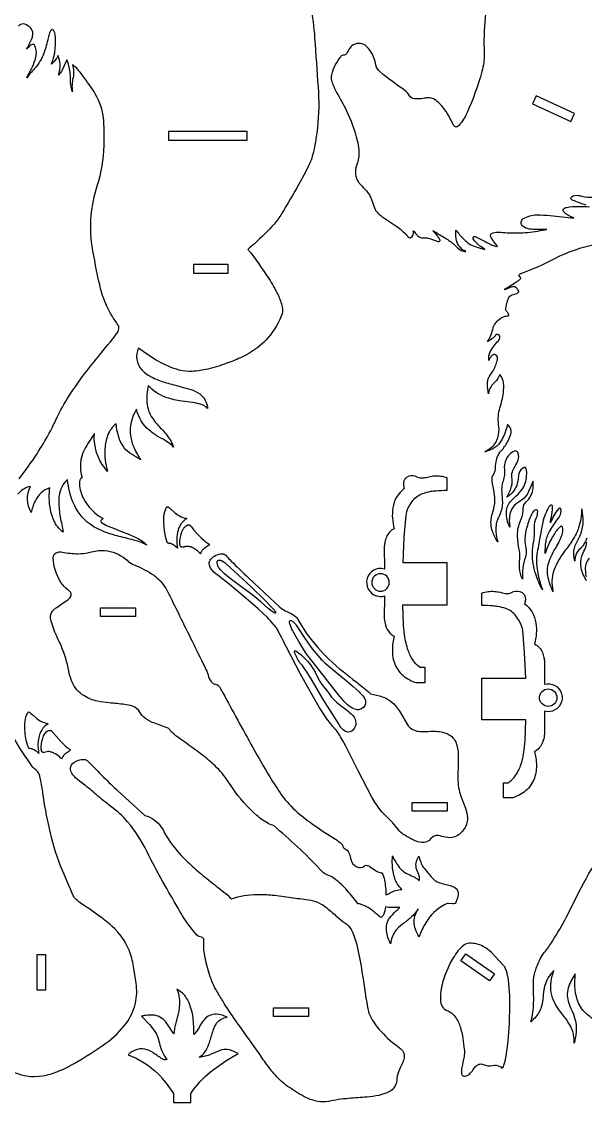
# Model space of a CAD drawing. Extents: x 16.5 to 71.3, y 5.9 to 53.4.
# Drawn here: x 39.61 to 55.76, y 6.02 to 36.95 of the extents above; entities that cross this region are included whole.
import ezdxf

# ---------------------------------------------------------------- set-up
doc = ezdxf.new("R2010")
doc.units = 0
doc.header["$MEASUREMENT"] = 0
doc.layers.get('0').update_dxf_attribs({"linetype": 'CONTINUOUS'})

msp = doc.modelspace()

# ---------------------------------------------------------------- linework, layer by layer
for points in [[(47.621, 38.305, -0.070329), (48.003, 36.485, 0.000867), (48.101, 35.075, -0.045678), (48.083, 33.918, -0.017739), (47.979, 33.27, -0.063722), (47.83, 32.828, -0.013917), (47.552, 32.3, -0.005028), (47.056, 31.45, -0.037354), (46.845, 31.161, -0.02405), (46.282, 30.598, -0.011954), (46.093, 30.436, -0.020298), (46.69, 29.6, -0.030212), (46.954, 29.131, -0.052109), (47.072, 28.793, -0.150271), (47.047, 28.521, -0.187965), (45.935, 27.357, -0.028023), (45.49, 27.175, -0.02766), (44.945, 27.008, -0.043257), (44.494, 26.942, -0.067309), (44.127, 26.978, -0.060689), (43.521, 27.235, -0.039676), (42.959, 27.611, 0.299532), (43.051, 26.989, 0.087), (43.368, 26.766, 0.045821), (43.754, 26.617, 0.011316), (44.178, 26.504, -0.010703), (44.457, 26.426, -0.074593), (44.713, 26.297, -0.174765), (44.922, 25.977, -0.037408), (44.939, 25.876, 0.113296), (44.812, 25.971, 0.068641), (44.582, 26.038), (44.137, 26.101, -0.047579), (43.721, 26.208, -0.109363), (43.236, 26.53, 0.076069), (43.199, 26.049, 0.12384), (43.355, 25.603, 0.039931), (43.619, 25.294, -0.044461), (43.861, 24.981, -0.048674), (43.96, 24.776, 0.073284), (43.788, 24.921, 0.011531), (43.533, 25.072, -0.042965), (43.267, 25.256, -0.149929), (42.898, 25.857, 0.167713), (42.731, 25.1, 0.073265), (42.831, 24.756, 0.03001), (42.93, 24.562, 0.012807), (43.024, 24.407, 0.010715), (42.775, 24.562, -0.178967), (42.409, 25.017, -0.039776), (42.352, 25.23, -0.013692), (42.318, 25.442, 0.14529), (42.074, 25.108, 0.073676), (41.998, 24.73, 0.090771), (42.073, 24.081, -0.17418), (41.692, 24.993, -0.04076), (41.701, 25.16, 0.046058), (41.41, 24.707, 0.203272), (41.346, 23.905, 0.19202), (41.3, 23.866, 0.154062), (41.267, 23.711, 0.103542), (41.383, 23.309, 0.154317), (41.95, 22.729, 0.083761), (41.889, 22.688, 0.389363), (41.902, 22.615, 0.067936), (42.088, 22.511, -0.001676), (42.697, 22.274, -0.040309), (43.026, 22.111, -0.06865), (43.197, 21.971, 0.061537), (42.889, 22.096, 0.006694), (42.402, 22.22, -0.026967), (41.978, 22.352, -0.041157), (41.654, 22.511, -0.144989), (41.131, 23.098, -0.089004), (40.923, 23.845, 0.178602), (40.684, 23.379, 0.039721), (40.674, 23.215, 0.038641), (40.719, 22.774, 0.00965), (40.806, 22.339, -0.13299), (40.535, 22.675, -0.064005), (40.436, 23, -0.05419), (40.405, 23.416, -0.018679), (40.416, 23.609, 0.198126), (40.005, 23.245, 0.041469), (39.929, 23.052, 0.016575), (39.888, 22.902, -0.261117), (39.867, 23.651, 0.11613), (39.649, 23.562, 0.032512), (39.505, 23.427, -0.008994)], [(52.95, 37.674, 0.020828), (52.858, 36.687, 0.022262), (52.859, 36.029, -0.070317), (52.793, 35.529, -0.036845), (52.368, 34.349, -0.068792), (52.136, 33.982, -0.091833), (52.084, 33.944, -0.327512), (51.997, 33.969, -0.072774), (51.974, 34.001, 0.053577), (51.683, 34.495, 0.079339), (51.45, 34.716, 0.152945), (51.241, 34.771, 0.027119), (51.113, 34.754, -0.042613), (50.859, 34.744, -0.250257), (50.715, 34.832, 0.130871), (50.587, 34.982, -0.021834), (49.882, 35.512, -0.141466), (49.754, 35.707, 0.136385), (49.547, 36.187, 0.168818), (49.319, 36.325, 0.167635), (49.109, 36.292, 0.129787), (48.983, 36.158, 0.018982), (48.937, 36.069, -0.151925), (48.875, 36.004, -0.072325), (48.816, 35.992, 0.165154), (48.741, 35.946, 0.109853), (48.482, 35.422, 0.077887), (48.478, 35.308, 0.043691), (48.525, 35.158, 0.031225), (48.631, 34.927, -0.014432), (48.905, 34.423, -0.055078), (49.222, 33.547, -0.025038), (49.268, 33.284, -0.062536), (49.262, 33.042, -0.050482), (49.21, 32.869, 0.100672), (49.172, 32.588, 0.130159), (49.256, 32.363, 0.034671), (49.305, 32.3, 0.004668), (49.483, 32.115, -0.101238), (49.634, 31.862), (49.715, 31.622, 0.118116), (49.812, 31.472, 0.04113), (49.924, 31.38, -0.002898), (50.383, 31.071, -0.073029), (50.677, 30.79, 0.249937), (50.746, 30.77, 0.394335), (50.828, 30.964, -0.131701), (50.849, 30.947, 0.014317), (50.96, 30.818, 0.244911), (51.12, 30.765, -0.095856), (51.255, 30.754, -0.008794), (51.534, 30.662, 0.328193), (51.595, 30.685, 0.18721), (51.595, 30.7, 0.083905), (51.501, 30.844, -0.024261), (51.389, 30.976, 0.013108), (51.716, 30.775, -0.033522), (51.968, 30.599, -0.008892), (52.094, 30.482, 0.060371), (52.202, 30.404, 0.112928), (52.336, 30.371, -0.107204), (52.143, 30.52, -0.105157), (52.079, 30.654, -0.094506), (52.045, 30.985, 0.021477), (52.271, 30.728, 0.116316), (52.617, 30.505, 0.027086), (52.877, 30.433, 0.015978), (52.728, 30.538, -0.11479), (52.546, 30.741, -0.328521), (52.55, 30.79, -0.328521), (52.598, 30.801, -0.024781), (53.047, 30.574, 0.074741), (53.185, 30.526, 0.046363), (53.238, 30.522, 0.076723), (53.164, 30.619, -0.041519), (53.098, 30.718, 0.028656), (53.058, 30.776, -0.222996), (53.048, 30.867, -0.185093), (53.072, 30.891, -0.107614), (53.244, 30.926, -0.024605), (53.333, 30.923, 0.017104), (53.815, 30.905, 0.035818), (54.391, 30.96, 0.01125), (54.655, 31.008, -0.042452), (54.146, 31.017, -0.132414), (53.963, 31.099, -0.488687), (53.978, 31.316, -0.131071), (54.358, 31.422, -0.026969), (54.751, 31.404, -0.001658), (55.429, 31.331, 0.073029), (55.372, 31.356, -0.063077), (55.145, 31.496, -0.401455), (55.132, 31.599, -0.144956), (55.177, 31.625, -0.045014), (55.223, 31.636, -0.055704), (55.546, 31.664, -0.007778), (55.873, 31.655, 0.025224)], [(39.539, 23.869), (39.761, 24.163, 0.039199), (40.484, 25.329, 0.003776), (40.66, 25.693, -0.030703), (41.002, 26.286, -0.02348), (41.678, 27.206, -0.002814), (42.222, 27.87, 0.043735), (42.373, 28.088, 0.187406), (42.394, 28.231, 0.069781), (42.376, 28.27, -0.013916), (42.193, 28.546, -0.012968), (42.137, 28.642, -0.072368), (41.848, 29.418, -0.013019), (41.631, 30.531, -0.116204), (41.779, 32.255, 0.073879), (41.976, 33.41, 0.02178), (41.965, 34.105, 0.113228), (41.719, 34.89, 0.019313), (41.634, 35.027, 0.010285), (41.276, 35.521, 0.049822), (41.179, 35.627, 0.02213), (41.068, 35.717, -0.137475), (41.084, 35.35, 0.09706), (41.065, 34.943, -0.080757), (41.01, 35.364, 0.080103), (40.951, 35.737, 0.016507), (40.91, 35.856, 0.058574), (40.881, 35.806, -0.04715), (40.753, 35.54, -0.039815), (40.668, 35.426, 0.081273), (40.716, 35.736, 0.107299), (40.653, 35.98, -0.101159), (40.47, 35.736, 0.133809), (40.563, 36.631, 0.104396), (40.526, 36.708, 0.4885), (40.453, 36.704, 0.073098), (40.412, 36.63, 0.034147), (40.374, 36.488, -0.030418), (40.25, 36.052, -0.093737), (39.984, 35.609, -0.010797), (39.87, 35.479, 0.011618), (39.758, 35.348, 0.04554), (40, 35.862, 0.110313), (40.031, 36.134, 0.102475), (39.978, 36.279, 0.330465), (39.911, 36.298, 0.128215), (39.833, 36.244), (39.795, 36.205, -0.056296), (39.753, 36.17, 0.05712), (39.911, 36.486, 0.063771), (39.935, 36.607, 0.204711), (39.867, 36.777, 0.1186), (39.708, 36.88, 0.317363), (39.518, 36.822, 0.087814)], [(55.781, 31.696, -0.007767), (55.526, 31.788, -0.01989), (55.37, 31.857, -0.518717), (55.358, 31.941, -0.181117), (55.554, 31.98, -0.03993), (55.649, 31.959, 0.057308), (55.98, 31.925, -0.007512)], [(55.793, 22.167, -0.124901), (55.58, 21.843, 0.151213), (55.463, 21.621, 0.016769), (55.449, 21.513, -0.114421), (55.429, 21.833, -0.083801), (55.56, 22.151, 0.15929), (55.684, 22.827, 0.019004), (55.65, 23.006, -0.069805), (55.562, 22.469, -0.064773), (55.391, 22.12, -0.030115), (55.159, 21.797, 0.065408), (54.864, 21.274, 0.129892), (54.809, 20.747, 0.030012), (54.834, 20.638, -0.077056), (54.68, 21.09, -0.123418), (54.723, 21.524, -0.045076), (54.878, 21.84, 0.03835), (55.072, 22.225, 0.080904), (55.109, 22.399, 0.046424), (55.104, 22.478, 0.454877), (55.052, 22.508, 0.117244), (55.029, 22.495, 0.067086), (54.838, 22.248, 0.050298), (54.64, 21.843, 0.022432), (54.606, 21.729, -0.043024), (54.628, 22.079, -0.095909), (54.748, 22.393, -0.014775), (54.982, 22.738, 0.095136), (55.052, 22.882, 0.10271), (55.054, 22.999, 0.513419), (55.001, 23.022, 0.108189), (54.982, 23.008, 0.058986), (54.854, 22.818, 0.007123), (54.752, 22.612, -0.030098), (54.766, 22.716, 0.027218), (54.814, 22.981, 0.031955), (54.816, 23.071, 0.104008), (54.805, 23.103, 0.362515), (54.768, 23.11, 0.185951), (54.711, 23.062, 0.076365), (54.533, 22.622, 0.015861), (54.497, 22.446, -0.001977), (54.413, 21.952, 0.015389), (54.368, 21.705, 0.065926), (54.364, 21.355, 0.045212), (54.464, 20.876, 0.011293), (54.524, 20.689, -0.037696), (54.332, 21.142, -0.076249), (54.239, 21.734, -0.046831), (54.277, 22.085, 0.059151), (54.298, 22.484, -0.11499), (54.354, 22.76, 0.11346), (54.39, 22.934, 0.422777), (54.336, 22.981, 0.184095), (54.252, 22.916, 0.047833), (54.214, 22.847, 0.0445), (54.063, 22.424, 0.067747), (54.026, 22.061, 0.041714), (54.059, 21.843, -0.119543), (54.037, 21.621, 0.098463), (53.954, 20.997, -0.103072), (53.868, 21.32, -0.047908), (53.875, 21.574, 0.063903), (53.854, 21.883, -0.058323), (53.815, 22.311, -0.102603), (53.918, 22.712, 0.104996), (53.972, 23.022, -0.172123), (54.054, 23.203, 0.195997), (54.258, 23.609, 0.031323), (54.263, 23.802), (54.131, 23.502, -0.130815), (53.948, 23.268, 0.032736), (53.768, 23.146, 0.203222), (53.583, 22.799, 0.053807), (53.58, 22.603, 0.015935), (53.592, 22.485, -0.13736), (53.493, 22.926, -0.172056), (53.632, 23.238, -0.020181), (53.827, 23.427, 0.072041), (53.989, 23.642, 0.123222), (54.075, 24.062, 0.042865), (54.062, 24.154, 0.117466), (54.04, 24.194, 0.157503), (54.005, 24.19, 0.258569), (53.853, 24.014, 0.036353), (53.829, 23.855, -0.065918), (53.768, 23.625, -0.116694), (53.611, 23.421, -0.018207), (53.508, 23.338, 0.060915), (53.642, 23.66, 0.104737), (53.652, 23.919, -0.139951), (53.682, 24.109, -0.003733), (53.792, 24.319, 0.100653), (53.845, 24.509, 0.10935), (53.823, 24.62, 0.367404), (53.718, 24.659, 0.182425), (53.487, 24.426, 0.137594), (53.435, 24.122, -0.119867), (53.386, 23.76, 0.07433), (53.358, 23.562, 0.019104), (53.377, 23.259, -0.114811), (53.323, 22.892, -0.009428), (53.242, 22.711, 0.114985), (53.195, 22.35, 0.044875), (53.245, 22.062, -0.04556), (53.095, 22.364, -0.142518), (53.068, 22.768), (53.081, 22.825, 0.008646), (53.144, 23.076, 0.08794), (53.155, 23.406, 0.011617), (53.088, 23.777, -0.056051), (53.084, 23.891, -0.128471), (53.129, 24.001, 0.144619), (53.184, 24.191, -0.083832), (53.211, 24.398, -0.090654), (53.289, 24.601, -0.038606), (53.373, 24.7, 0.062822), (53.54, 24.959, 0.049924), (53.62, 25.146, 0.204915), (53.599, 25.334, 0.009707), (53.527, 25.43, -0.051643), (53.396, 25.05, -0.059979), (53.268, 24.854, -0.118312), (53.037, 24.694, -0.044354), (52.875, 24.642, 0.066351), (53.104, 24.8, 0.16397), (53.271, 25.128, 0.089667), (53.269, 25.435, -0.109076), (53.308, 25.898, 0.042554), (53.407, 26.331, 0.05224), (53.412, 26.613, 0.123399), (53.336, 26.818, 0.039353), (53.302, 26.858, -0.148803), (53.16, 26.634, 0.151721), (52.988, 26.363, 0.035855), (52.977, 26.299, -0.032039), (52.953, 26.577, -0.045071), (52.965, 26.705, -0.063773), (52.999, 26.788, -0.011537), (53.11, 26.961, 0.086235), (53.234, 27.268, 0.17793), (53.219, 27.384, 0.420412), (53.098, 27.411, 0.135197), (53.034, 27.343, 0.028909), (52.994, 27.258, -0.165787), (53.032, 27.505, -0.062958), (53.145, 27.682, -0.006001), (53.264, 27.82, 0.140379), (53.307, 27.91, 0.372208), (53.242, 28.003, 0.246926), (53.185, 27.984, -0.024761), (53.072, 27.87, -0.054713), (52.949, 27.787, 0.071732), (53.061, 28.003, 0.01673), (53.113, 28.182, -0.188237), (53.332, 28.465, -0.092681), (53.459, 28.521, 0.004501), (53.572, 28.54, 0.092677), (53.528, 28.626, -0.02303), (53.472, 28.705, -0.043461), (53.538, 28.994, -0.038106), (53.567, 29.061, -0.205067), (53.696, 29.143, 0.148004), (53.851, 29.217, 0.121409), (53.823, 29.278, 0.039175), (53.764, 29.347, 0.195753), (53.7, 29.367, 0.078766), (53.565, 29.325, -0.082002), (53.43, 29.284, -0.002491), (53.826, 29.534, 0.048798), (53.91, 29.604, 0.176881), (53.873, 29.645, -0.146353), (53.853, 29.675, -0.165852), (53.855, 29.69, -0.187032), (53.936, 29.756, 0.044337), (54.879, 30.176, -0.071981), (56.087, 30.59, -0.068852)], [(55.792, 20.952, -0.093331), (55.632, 21.315, -0.133461), (55.655, 21.657, -0.036361), (55.735, 21.84, 0.089274), (55.8, 22.059, 0.071182)], [(55.863, 21.601, 0.191273), (55.754, 21.221, 0.024496), (55.776, 21.059, -0.011113)], [(39.303, 6.925, 0.163797), (40.218, 6.781, 0.060579), (40.648, 6.903, 0.036643), (41.115, 7.135, 0.02738), (42.027, 7.715, 0.073943), (42.603, 8.279, 0.103988), (42.871, 8.859, 0.094715), (42.888, 9.429), (42.815, 9.912, 0.053866), (42.692, 10.374, 0.109598), (42.207, 11.055, 0.030042), (41.943, 11.271, 0.005437), (41.33, 11.707, -0.020872), (41.178, 11.824, -0.096572), (41.092, 11.941, -0.005494), (40.78, 12.658, -0.041725), (40.435, 13.737, -0.018045), (40.239, 14.754, 0.004632), (40.172, 15.172, 0.033701), (40.113, 15.418, 0.138652), (40.016, 15.536, -0.060014), (39.865, 15.711, -0.034838), (39.298, 16.628, -0.003946)], [(55.976, 8.405, -0.047913), (55.728, 8.612, -0.122834), (55.512, 8.996, -0.072289), (55.455, 9.455, -0.020661), (55.466, 9.701, 0.073337), (55.266, 9.296, 0.159938), (55.279, 8.859, 0.030333), (55.374, 8.633, -0.170602), (55.465, 7.846, -0.022436), (55.432, 7.713, 0.143267), (55.334, 8.195, 0.050355), (55.109, 8.526, -0.04682), (54.876, 8.865, -0.16245), (54.773, 9.476, -0.052205), (54.855, 9.796, 0.128398), (54.588, 9.349, 0.030378), (54.566, 9.243, 0.012622), (54.538, 8.974, -0.064556), (54.477, 8.707, -0.090731), (54.273, 8.397, -0.019101), (54.198, 8.322, 0.060814), (54.273, 8.869, 0.017572), (54.272, 9.171, -0.014653), (54.266, 9.441, -0.073747), (54.318, 9.771, -0.039564), (54.46, 10.126, -0.048251), (54.589, 10.323, 0.028294), (54.811, 10.63, 0.021741), (55.215, 11.327), (55.637, 12.163, -0.028625), (56.265, 13.223, -0.049406)]]:
    msp.add_lwpolyline(points, format="xyb")
for points in [[(54.244, 34.598), (55.334, 34.095), (55.439, 34.322), (54.349, 34.825)], [(43.817, 33.813), (43.817, 33.563), (46.067, 33.563), (46.067, 33.813)], [(44.53, 30.001), (44.53, 29.751), (45.53, 29.751), (45.53, 30.001)], [(44.077, 21.88), (44.026, 21.924), (44.004, 21.943), (43.983, 21.96), (43.961, 21.975), (43.95, 21.982), (43.939, 21.988), (43.927, 21.995), (43.915, 22), (43.902, 22.006), (43.888, 22.011), (43.881, 22.014), (43.874, 22.016), (43.868, 22.017), (43.862, 22.018), (43.856, 22.019), (43.85, 22.019), (43.84, 22.019), (43.83, 22.02), (43.825, 22.02), (43.821, 22.02), (43.819, 22.021), (43.816, 22.021), (43.814, 22.022), (43.812, 22.022), (43.81, 22.023), (43.808, 22.024), (43.806, 22.025), (43.804, 22.026), (43.802, 22.027), (43.8, 22.028), (43.798, 22.03), (43.796, 22.031), (43.795, 22.033), (43.793, 22.035), (43.791, 22.037), (43.789, 22.04), (43.787, 22.042), (43.785, 22.045), (43.781, 22.051), (43.778, 22.059), (43.774, 22.067), (43.77, 22.077), (43.766, 22.087), (43.759, 22.113), (43.742, 22.181), (43.705, 22.38), (43.69, 22.498), (43.681, 22.623), (43.681, 22.686), (43.683, 22.748), (43.688, 22.809), (43.693, 22.839), (43.698, 22.868), (43.704, 22.897), (43.711, 22.925), (43.72, 22.953), (43.729, 22.979), (43.74, 23.005), (43.752, 23.029), (43.766, 23.052), (43.781, 23.075), (43.793, 23.069), (43.805, 23.062), (43.816, 23.055), (43.828, 23.047), (43.852, 23.028), (43.877, 23.008), (43.989, 22.908), (44.022, 22.882), (44.057, 22.856), (44.095, 22.83), (44.137, 22.806), (44.182, 22.784), (44.206, 22.773), (44.231, 22.763), (44.257, 22.754), (44.284, 22.745), (44.312, 22.738), (44.341, 22.731), (44.318, 22.716), (44.295, 22.701), (44.274, 22.684), (44.253, 22.666), (44.234, 22.648), (44.216, 22.628), (44.199, 22.608), (44.183, 22.587), (44.168, 22.565), (44.154, 22.542), (44.141, 22.518), (44.129, 22.494), (44.118, 22.469), (44.108, 22.443), (44.099, 22.416), (44.091, 22.389), (44.083, 22.361), (44.077, 22.332), (44.067, 22.273), (44.061, 22.212), (44.058, 22.149), (44.058, 22.084), (44.061, 22.017), (44.068, 21.949)], [(44.732, 21.72), (44.707, 21.749), (44.68, 21.776), (44.652, 21.802), (44.624, 21.826), (44.595, 21.848), (44.565, 21.867), (44.534, 21.884), (44.519, 21.892), (44.503, 21.899), (44.488, 21.906), (44.472, 21.912), (44.456, 21.917), (44.44, 21.921), (44.424, 21.925), (44.409, 21.928), (44.393, 21.93), (44.377, 21.932), (44.361, 21.933), (44.345, 21.933), (44.33, 21.932), (44.314, 21.93), (44.298, 21.928), (44.283, 21.924), (44.268, 21.92), (44.253, 21.915), (44.245, 21.913), (44.238, 21.911), (44.231, 21.909), (44.225, 21.908), (44.219, 21.907), (44.216, 21.907), (44.213, 21.907), (44.21, 21.907), (44.207, 21.908), (44.204, 21.908), (44.202, 21.908), (44.199, 21.909), (44.197, 21.91), (44.194, 21.91), (44.192, 21.911), (44.189, 21.912), (44.187, 21.913), (44.185, 21.914), (44.183, 21.916), (44.181, 21.917), (44.179, 21.919), (44.177, 21.92), (44.175, 21.922), (44.173, 21.923), (44.171, 21.925), (44.17, 21.927), (44.168, 21.929), (44.167, 21.931), (44.165, 21.933), (44.162, 21.938), (44.159, 21.943), (44.157, 21.948), (44.155, 21.953), (44.153, 21.959), (44.151, 21.965), (44.149, 21.972), (44.147, 21.985), (44.145, 21.999), (44.143, 22.014), (44.143, 22.03), (44.143, 22.064), (44.146, 22.1), (44.151, 22.138), (44.157, 22.176), (44.173, 22.251), (44.191, 22.322), (44.196, 22.338), (44.201, 22.354), (44.208, 22.37), (44.214, 22.385), (44.221, 22.399), (44.229, 22.414), (44.237, 22.427), (44.245, 22.44), (44.253, 22.453), (44.262, 22.465), (44.271, 22.476), (44.281, 22.487), (44.29, 22.497), (44.3, 22.506), (44.31, 22.514), (44.32, 22.522), (44.329, 22.529), (44.339, 22.535), (44.344, 22.537), (44.349, 22.54), (44.354, 22.542), (44.359, 22.544), (44.364, 22.546), (44.369, 22.547), (44.374, 22.548), (44.378, 22.549), (44.383, 22.55), (44.388, 22.551), (44.392, 22.551), (44.397, 22.551), (44.401, 22.551), (44.406, 22.55), (44.41, 22.549), (44.414, 22.548), (44.419, 22.547), (44.423, 22.545), (44.427, 22.543), (44.431, 22.541), (44.435, 22.539), (44.438, 22.536), (44.442, 22.533), (44.446, 22.529), (44.449, 22.525), (44.452, 22.521), (44.456, 22.517), (44.459, 22.512), (44.473, 22.491), (44.493, 22.464), (44.544, 22.401), (44.68, 22.252), (44.754, 22.177), (44.827, 22.109), (44.861, 22.08), (44.893, 22.055), (44.923, 22.034), (44.936, 22.025), (44.948, 22.018), (44.954, 22.015), (44.959, 22.012), (44.964, 22.009), (44.968, 22.006), (44.969, 22.004), (44.971, 22.003), (44.972, 22.001), (44.974, 22), (44.975, 21.998), (44.976, 21.997), (44.977, 21.996), (44.978, 21.994), (44.979, 21.993), (44.979, 21.992), (44.979, 21.991), (44.98, 21.991), (44.98, 21.99), (44.98, 21.989), (44.98, 21.988), (44.98, 21.988), (44.98, 21.987), (44.98, 21.986), (44.98, 21.986), (44.981, 21.985), (44.981, 21.984), (44.98, 21.984), (44.98, 21.983), (44.98, 21.982), (44.98, 21.981), (44.98, 21.981), (44.98, 21.98), (44.98, 21.979), (44.979, 21.977), (44.978, 21.976), (44.978, 21.974), (44.977, 21.973), (44.976, 21.972), (44.975, 21.97), (44.974, 21.969), (44.972, 21.966), (44.969, 21.963), (44.966, 21.96), (44.959, 21.954), (44.95, 21.948), (44.908, 21.92), (44.858, 21.886), (44.832, 21.866), (44.819, 21.855), (44.807, 21.843), (44.795, 21.831), (44.783, 21.818), (44.772, 21.804), (44.762, 21.789), (44.757, 21.781), (44.753, 21.773), (44.749, 21.765), (44.745, 21.756), (44.741, 21.748), (44.738, 21.739), (44.735, 21.729)], [(46.468, 20.34), (46.407, 20.393), (46.335, 20.451), (46.164, 20.581), (45.773, 20.869), (45.584, 21.013), (45.421, 21.149), (45.354, 21.212), (45.324, 21.242), (45.299, 21.271), (45.277, 21.298), (45.267, 21.311), (45.258, 21.324), (45.251, 21.336), (45.244, 21.348), (45.238, 21.36), (45.236, 21.365), (45.234, 21.371), (45.227, 21.392), (45.222, 21.411), (45.217, 21.429), (45.215, 21.446), (45.214, 21.453), (45.213, 21.461), (45.213, 21.468), (45.213, 21.474), (45.213, 21.481), (45.214, 21.487), (45.215, 21.492), (45.216, 21.497), (45.217, 21.502), (45.218, 21.505), (45.219, 21.507), (45.22, 21.509), (45.221, 21.511), (45.222, 21.513), (45.223, 21.515), (45.224, 21.517), (45.226, 21.519), (45.227, 21.521), (45.228, 21.522), (45.23, 21.524), (45.231, 21.525), (45.233, 21.527), (45.234, 21.528), (45.236, 21.529), (45.238, 21.531), (45.239, 21.532), (45.241, 21.533), (45.243, 21.534), (45.245, 21.535), (45.247, 21.535), (45.249, 21.536), (45.251, 21.537), (45.253, 21.537), (45.255, 21.538), (45.257, 21.538), (45.262, 21.539), (45.267, 21.54), (45.271, 21.54), (45.276, 21.54), (45.282, 21.54), (45.287, 21.539), (45.292, 21.538), (45.298, 21.537), (45.309, 21.535), (45.321, 21.531), (45.334, 21.526), (45.346, 21.521), (45.359, 21.515), (45.373, 21.507), (45.386, 21.5), (45.413, 21.482), (45.44, 21.461), (45.467, 21.439), (46.172, 20.784), (46.611, 20.36), (46.769, 20.198), (46.823, 20.138), (46.842, 20.114), (46.849, 20.104), (46.855, 20.096), (46.865, 20.08), (46.873, 20.067), (46.879, 20.056), (46.881, 20.05), (46.883, 20.046), (46.884, 20.042), (46.885, 20.04), (46.885, 20.038), (46.886, 20.036), (46.886, 20.034), (46.886, 20.033), (46.886, 20.031), (46.886, 20.031), (46.886, 20.03), (46.886, 20.029), (46.886, 20.029), (46.886, 20.028), (46.886, 20.028), (46.886, 20.027), (46.886, 20.027), (46.885, 20.027), (46.885, 20.026), (46.885, 20.026), (46.885, 20.026), (46.885, 20.025), (46.885, 20.025), (46.885, 20.025), (46.884, 20.025), (46.884, 20.025), (46.884, 20.024), (46.884, 20.024), (46.884, 20.024), (46.884, 20.024), (46.883, 20.024), (46.883, 20.024), (46.883, 20.023), (46.883, 20.023), (46.883, 20.023), (46.882, 20.023), (46.882, 20.023), (46.882, 20.023), (46.881, 20.023), (46.881, 20.023), (46.881, 20.022), (46.881, 20.022), (46.88, 20.022), (46.88, 20.022), (46.879, 20.022), (46.878, 20.022), (46.878, 20.022), (46.877, 20.022), (46.877, 20.022), (46.875, 20.022), (46.874, 20.022), (46.872, 20.022), (46.87, 20.023), (46.869, 20.023), (46.867, 20.024), (46.863, 20.025), (46.859, 20.027), (46.854, 20.029), (46.849, 20.031), (46.838, 20.037), (46.812, 20.053), (46.782, 20.074), (46.747, 20.099), (46.666, 20.164)], [(41.873, 19.928), (41.873, 20.178), (42.873, 20.178), (42.873, 19.928)], [(51.796, 14.601), (51.796, 14.351), (50.796, 14.351), (50.796, 14.601)], [(40.052, 9.243), (40.302, 9.243), (40.302, 10.243), (40.052, 10.243)], [(52.191, 10.067), (52.334, 10.272), (53.153, 9.698), (53.01, 9.494)], [(47.823, 8.724), (47.823, 8.474), (46.823, 8.474), (46.823, 8.724)]]:
    msp.add_lwpolyline(points, close=True)
for points in [[(50.534, 21.459), (50.566, 22.197), (50.619, 22.821, -0.088505), (50.685, 23.038, -0.025013), (50.739, 23.133, -0.022924), (50.815, 23.245, -0.139463), (51.103, 23.451, -0.050567), (51.327, 23.51, -0.018966), (51.472, 23.528, -0.022319), (51.793, 23.54), (51.793, 23.895, 0.098584), (51.427, 23.945, 0.038732), (51.27, 23.919, -0.029406), (51.12, 23.886, -0.164756), (50.94, 23.915, 0.196157), (50.704, 23.944, 0.3648), (50.544, 23.706, 0.077104), (50.57, 23.592, 0.196315), (50.242, 23.033, 0.058993), (50.231, 22.737, 0.03903), (50.278, 22.439, 0.181595), (50.056, 22.196, 0.051801), (50.013, 22.051, 0.026718), (49.997, 21.934), (49.999, 21.286, 0.410057), (49.507, 21.014, 0.410057), (49.772, 20.519, 0.144618), (49.999, 20.515), (49.997, 19.867, 0.050313), (50.031, 19.676, 0.12454), (50.154, 19.454, 0.08283), (50.278, 19.362), (50.251, 19.225, 0.071707), (50.236, 18.808, 0.121835), (50.383, 18.405, 0.122405), (50.725, 18.111, 0.035774), (50.904, 18.033), (51.168, 18.033), (51.168, 18.464), (51.029, 18.464, -0.120826), (50.745, 18.805, -0.029785), (50.683, 18.951, -0.030909), (50.619, 19.168, -0.022276), (50.576, 19.41), (50.549, 19.675), (50.528, 20.265), (51.793, 20.265), (51.793, 21.459)], [(51.779, 11.705, 0.139673), (51.243, 11.245, 0.04993), (51.043, 10.881, 0.011236), (50.989, 10.751, -0.020035), (50.891, 10.976, -0.185201), (50.893, 11.4, -0.036462), (50.968, 11.561, -0.082493), (50.76, 11.311, -0.023288), (50.517, 11.119, 0.068483), (50.313, 10.922, 0.135044), (50.176, 10.559, -0.081512), (50.06, 10.933, -0.182643), (50.146, 11.294, -0.054728), (50.34, 11.499, 0.016013), (50.439, 11.594, 0.010747), (50.234, 11.593, -0.077157), (50.031, 11.62, -0.078698), (49.977, 11.39, -0.177544), (49.903, 11.314, -0.048803), (49.666, 11.502, 0.097438), (49.385, 11.667, 0.025709), (49.249, 11.707, 0.007102), (48.937, 12.081, 0.055011), (48.562, 12.429, 0.076763), (48.382, 12.521, -0.080455), (48.224, 12.62, -0.025008), (48.147, 12.694, 0.027815), (47.511, 13.335, -0.002731), (46.842, 13.938, -0.067891), (46.673, 14.006, -0.059148), (46.348, 14.231, -0.060593), (45.651, 15.018, -0.0073), (45.48, 15.268, 0.061217), (45.1, 15.698, 0.022743), (44.736, 15.999, 0.005246), (44.084, 16.474, -0.043195), (43.886, 16.648, -0.026462), (43.825, 16.723, 0.010825), (43.424, 16.869, -0.069632), (43.157, 17.006, -0.106053), (42.996, 17.193, 0.170484), (42.788, 17.356, 0.060626), (42.562, 17.411, 0.00255), (42.118, 17.452, -0.024026), (41.789, 17.501, -0.089521), (41.391, 17.661, -0.143038), (41.06, 18.051, -0.066624), (40.961, 18.369, 0.053625), (40.75, 19.072, 0.008105), (40.591, 19.423, -0.051008), (40.439, 19.879, -0.219359), (40.495, 20.079, -0.084456), (40.617, 20.189, 0.006645), (40.937, 20.407, 0.159431), (41.03, 20.523, 0.23775), (41.011, 20.624, 0.082634), (40.939, 20.691, -0.092937), (40.738, 20.904, -0.137172), (40.514, 21.61, -0.365399), (40.657, 21.771, -0.094584), (40.778, 21.771, 0.046571), (41.229, 21.723, 0.047855), (41.523, 21.754, -0.065337), (41.908, 21.818, -0.162803), (42.518, 21.622, -0.018273), (42.666, 21.504, 0.059794), (42.852, 21.393, -0.061198), (43.395, 21.108, -0.102747), (43.74, 20.734, -0.021365), (43.82, 20.586, 0.001451), (44.543, 19.125, 0.000759), (44.888, 18.412, -0.051284), (44.965, 18.2, 0.139994), (45.075, 18.025, 0.145204), (45.165, 17.991, -0.189437), (45.284, 17.901, -0.020116), (45.374, 17.74, 0.0022), (46.232, 16.176, 0.006153), (46.715, 15.34, 0.017977), (47.058, 14.817, 0.057138), (47.515, 14.321, 0.02882), (47.997, 13.947, 0.009784), (48.6, 13.552, -0.043437), (48.773, 13.419, -0.170277), (48.808, 13.348, 0.142785), (48.833, 13.304, 0.035381), (48.909, 13.257, -0.153016), (49, 13.123, -0.00947), (49.035, 12.977, 0.200398), (49.209, 12.758, 0.298474), (49.43, 12.786, -0.148816), (49.481, 12.807, -0.125004), (49.574, 12.775, -0.0063), (49.745, 12.655, 0.082035), (49.878, 12.595, 0.048506), (49.931, 12.589, -0.091336), (50.003, 12.383, -0.037828), (50.045, 11.961, 0.062991), (50.162, 12.015, -0.124622), (50.501, 12.115, -0.132456), (50.296, 12.44, -0.072445), (50.229, 12.817, -0.029649), (50.232, 13.073, 0.063412), (50.435, 12.737, 0.119874), (50.684, 12.548, -0.030478), (50.87, 12.462, -0.07734), (50.991, 12.363, 0.15777), (50.995, 12.508, 0.045367), (50.946, 12.628, -0.107644), (50.903, 12.832, -0.10833), (50.948, 12.993, -0.018349), (50.988, 13.068, 0.114602), (50.991, 13.034, -0.011925), (51.055, 12.858, 0.077149), (51.138, 12.719, 0.006902), (51.283, 12.548, 0.022672), (51.383, 12.424, 0.108798), (51.515, 12.336, 0.05138), (51.806, 12.246, -0.018625), (51.953, 12.203, -0.108477), (52.064, 12.128, -0.179643), (52.113, 11.999, -0.103829), (52.078, 11.828, -0.01003), (52.028, 11.709, -0.086809), (51.955, 11.701), (51.829, 11.714, 0.124992)], [(52.182, 13.729, -0.265862), (51.754, 13.608, 0.021339), (51.541, 13.655, 0.275993), (51.331, 13.57, -0.268508), (51.065, 13.457, -0.08289), (50.861, 13.517, -0.019151), (50.759, 13.567, -0.004126), (50.532, 13.7, -0.08114), (50.404, 13.816, 0.021342), (50.242, 14.021), (50.138, 14.13), (49.972, 14.289, -0.044911), (49.817, 14.477), (49.726, 14.616), (49.633, 14.773), (49.25, 15.511), (48.875, 16.253, 0.024235), (48.663, 16.609, 0.034419), (48.537, 16.767, -0.023687), (48.453, 16.866), (48.356, 16.996), (48.135, 17.335), (47.642, 18.187, 0.001163), (46.927, 19.571, 0.038935), (46.838, 19.692, 0.02196), (46.642, 19.903), (46.387, 20.145), (46.102, 20.398), (45.556, 20.853), (45.236, 21.103, -0.09979), (45.025, 21.312, -0.109283), (44.985, 21.431, -0.205659), (45.034, 21.569, -0.208406), (45.351, 21.722, -0.248175), (45.481, 21.655, 0.012789), (45.616, 21.51, 0.002461), (46.109, 21.029), (47.01, 20.196, 0.052062), (47.16, 20.093, -0.009839), (47.359, 19.992, -0.12096), (47.526, 19.839), (47.653, 19.621), (47.791, 19.415), (47.938, 19.221), (48.092, 19.039), (48.25, 18.868), (48.41, 18.709), (48.726, 18.424, 0.002146), (49.477, 17.83), (49.548, 17.767, -0.035083), (49.598, 17.714, -0.04257), (49.939, 17.631, -0.148894), (50.354, 17.325, -0.018088), (50.42, 17.236), (50.523, 17.072), (50.655, 16.841, 0.239385), (50.976, 16.641, 0.014569), (51.063, 16.637, 0.007029), (51.424, 16.645, -0.094889), (51.811, 16.566, -0.207799), (52.059, 16.292, -0.054644), (52.103, 16.105, -0.024884), (52.116, 15.95), (52.115, 15.73, 0.010941), (52.104, 15.282, 0.086071), (52.19, 14.788), (52.319, 14.442, -0.074684), (52.38, 14.16, -0.184526), (52.256, 13.807, -0.032889)], [(49.89, 21.151, 0.414214), (49.64, 20.901, 0.414214), (49.89, 20.651, 0.414214), (50.14, 20.901, 0.414214)], [(54.046, 18.161), (54.014, 18.899), (53.962, 19.523, 0.088505), (53.895, 19.739, 0.025013), (53.841, 19.835, 0.022924), (53.765, 19.946, 0.139463), (53.477, 20.152, 0.050567), (53.253, 20.211, 0.018966), (53.108, 20.229, 0.022319), (52.787, 20.242), (52.787, 20.597, -0.098584), (53.153, 20.646, -0.038732), (53.311, 20.62, 0.029406), (53.461, 20.588, 0.164752), (53.64, 20.616, -0.196157), (53.876, 20.646, -0.364798), (54.037, 20.408, -0.077104), (54.01, 20.294, -0.196315), (54.338, 19.735, -0.058993), (54.349, 19.438, -0.039001), (54.302, 19.141, -0.181597), (54.525, 18.897, -0.051801), (54.567, 18.753, -0.026718), (54.583, 18.636), (54.582, 17.987, -0.410057), (55.073, 17.716, -0.410057), (54.809, 17.22, -0.144618), (54.582, 17.217), (54.583, 16.569, -0.050313), (54.549, 16.377, -0.124596), (54.427, 16.155, -0.082886), (54.302, 16.064), (54.329, 15.926, -0.071715), (54.344, 15.509, -0.121835), (54.197, 15.106, -0.122405), (53.855, 14.812, -0.035774), (53.676, 14.735), (53.412, 14.735), (53.412, 15.166), (53.552, 15.166, 0.120826), (53.835, 15.507, 0.029785), (53.898, 15.652, 0.030909), (53.961, 15.87, 0.022276), (54.004, 16.112), (54.032, 16.376), (54.052, 16.966), (52.787, 16.966), (52.787, 18.161)], [(49.289, 17.265, -0.145609), (49.156, 17.274, -0.086611), (48.985, 17.369, -0.041691), (48.838, 17.505, -0.022056), (48.725, 17.638), (47.973, 18.599), (47.856, 18.744), (47.745, 18.899), (47.547, 19.21), (47.396, 19.483, -0.026944), (47.297, 19.695, -0.105503), (47.286, 19.788, -0.210437), (47.302, 19.812, -0.210437), (47.331, 19.815, -0.109216), (47.352, 19.806, -0.083487), (47.421, 19.746, -0.028812), (47.472, 19.681), (47.746, 19.263), (47.93, 19.006), (48.035, 18.874), (48.149, 18.745, 0.020265), (48.294, 18.605), (48.48, 18.444), (48.902, 18.094), (49.103, 17.924), (49.274, 17.768, -0.036671), (49.412, 17.616, -0.212196), (49.456, 17.425, -0.279873), (49.327, 17.277, -0.026974)], [(49.122, 16.697, -0.381851), (48.874, 16.643, -0.143055), (48.726, 16.796, -0.020058), (48.704, 16.839), (48.237, 17.569), (47.891, 18.162), (47.731, 18.409, 0.040261), (47.61, 18.568, -0.088867), (47.436, 18.881, -0.09411), (47.429, 18.935, -0.25663), (47.441, 18.948, -0.25663), (47.458, 18.945, -0.051168), (47.48, 18.932, -0.090049), (47.952, 18.443, -0.022543), (48.015, 18.333), (48.096, 18.167, 0.042564), (48.256, 17.919, -0.005984), (48.405, 17.729, 0.073747), (48.585, 17.519, 0.013406), (48.971, 17.206, -0.045942), (49.097, 17.092, -0.17177), (49.183, 16.874, -0.170465)], [(54.69, 17.852, -0.414214), (54.94, 17.602, -0.414214), (54.69, 17.352, -0.414214), (54.44, 17.602, -0.414214)], [(40.105, 16.002, 0.058475), (39.975, 16.108, 0.138448), (39.838, 16.146, -0.207922), (39.829, 16.145, -0.207922), (39.823, 16.151, -0.090177), (39.796, 16.204, -0.041299), (39.746, 16.385, -0.064465), (39.708, 16.862, -0.078), (39.756, 17.104, -0.068783), (39.807, 17.198, -0.048936), (39.946, 17.099), (40.048, 17.007, 0.096508), (40.256, 16.889, 0.025339), (40.368, 16.856, 0.134674), (40.186, 16.674, 0.117947), (40.082, 16.326, 0.03573), (40.082, 16.173, 0.032725)], [(40.457, 16.664), (40.748, 16.338, 0.029953), (40.917, 16.178, 0.038458), (41.006, 16.115, -0.214015), (40.985, 16.082), (40.971, 16.071, 0.014965), (40.873, 16.001, 0.123349), (40.771, 15.883, 0.05099), (40.756, 15.84, 0.116459), (40.687, 15.923, 0.062414), (40.545, 16.01, 0.033235), (40.453, 16.048, 0.138198), (40.338, 16.054, -0.039234), (40.255, 16.035, -0.120618), (40.218, 16.035, -0.24224), (40.184, 16.078, -0.094107), (40.173, 16.202, -0.082271), (40.243, 16.508, -0.097396), (40.315, 16.622, -0.273919)], [(41.495, 15.796, -0.004218), (41.961, 15.329, 0.010578), (42.37, 14.937), (43.141, 14.235, -0.188747), (43.612, 13.893, -0.020661), (43.724, 13.699, 0.05745), (44.183, 13.088, 0.025923), (44.562, 12.721, 0.012839), (44.969, 12.382, 0.001851), (45.404, 12.04, -0.029172), (45.621, 11.847, -0.078816), (46.354, 11.971, -0.030257), (46.788, 11.955, -0.016243), (47.328, 11.884, -0.001617), (47.824, 11.818, -0.142394), (48.353, 11.584, -0.011151), (48.65, 11.328, 0.030417), (48.868, 11.161, -0.112154), (49.049, 10.972, -0.032973), (49.125, 10.799, -0.028222), (49.197, 10.568, -0.023737), (49.346, 9.832, -0.000884), (49.515, 8.744, 0.097721), (49.63, 8.417, 0.057), (49.923, 8.029, 0.054401), (50.431, 7.584, -0.063933), (50.515, 7.504, -0.184713), (50.567, 7.327, -0.080353), (50.527, 7.168, 0.005505), (50.402, 6.892, 0.10034), (50.354, 6.638, -0.200038), (50.218, 6.38, -0.078196), (50.073, 6.293, -0.056943), (49.837, 6.221, -0.031904), (49.498, 6.17, -0.003086), (48.974, 6.131, 0.036482), (48.398, 6.045, -0.089745), (48.091, 6.049, -0.068995), (47.754, 6.157, -0.025093), (47.278, 6.441, -0.056806), (46.919, 6.753, -0.025324), (46.696, 7.02, -0.017647), (46.44, 7.376), (46.27, 7.622, 0.003551), (45.744, 8.353, -0.019339), (45.372, 8.922, -0.010475), (45.182, 9.241, -0.058306), (44.971, 9.747, -0.031197), (44.845, 10.28, -0.062449), (44.833, 10.671, 0.380054), (44.767, 10.75, -0.189286), (44.623, 10.816, 0.006607), (44.468, 11.003, -0.03988), (44.09, 11.577, 0.003601), (43.659, 12.332, -0.017905), (43.206, 13.191, 0.062905), (42.643, 14.054, 0.053156), (42.179, 14.483, -0.022128), (41.744, 14.834, 0.016473), (41.395, 15.121, -0.031692), (41.159, 15.308, -0.046053), (41.059, 15.42, -0.183829), (41.012, 15.59, -0.215116), (41.109, 15.747, -0.161275), (41.395, 15.835, -0.095698), (41.467, 15.816, -0.069132)], [(52.301, 6.77, 0.160978), (52.433, 6.831, 0.058703), (52.544, 6.962, -0.019299), (52.624, 7.057, -0.092124), (52.702, 7.109, -0.19846), (52.83, 7.104, 0.146558), (53.099, 7.076, -0.170613), (53.304, 7.049, -0.057844), (53.354, 7.013, 0.442479), (53.389, 7.02, 0.09521), (53.421, 7.081, 0.032463), (53.455, 7.197), (53.487, 7.356), (53.517, 7.551), (53.543, 7.776), (53.581, 8.282), (53.594, 8.812), (53.59, 9.067), (53.576, 9.305), (53.552, 9.52, 0.039438), (53.495, 9.783, 0.052158), (53.444, 9.899, 0.050881), (53.413, 9.941), (53.175, 10.198), (53.067, 10.307, 0.070497), (52.828, 10.485, 0.124339), (52.437, 10.573, 0.151929), (52.269, 10.513, 0.064749), (52.107, 10.353, 0.033582), (51.972, 10.159), (51.888, 10.009), (51.812, 9.847), (51.744, 9.678), (51.687, 9.508, 0.072372), (51.603, 9.005, 0.070122), (51.633, 8.811, 0.20565), (51.769, 8.661, -0.173438), (52.057, 8.426, -0.081972), (52.188, 8.119, -0.02697), (52.232, 7.92, -0.008565), (52.272, 7.623, 0.022175), (52.294, 7.512, -0.068004), (52.294, 7.419, -0.020511), (52.282, 7.332, 0.007656), (52.217, 7.016, 0.037994), (52.205, 6.877, 0.096029), (52.221, 6.808, 0.327818)], [(43.96, 6.019), (44.46, 6.019), (44.46, 6.269, -0.083674), (45.024, 6.895), (45.231, 7.051), (45.49, 7.224), (45.809, 7.417, 0.068771), (45.561, 7.523, 0.166089), (45.272, 7.499), (45.04, 7.396, -0.068554), (44.698, 7.31, 0.140954), (44.918, 7.555, 0.045851), (45.006, 7.777, -0.018484), (45.108, 8.107, -0.067249), (45.197, 8.284, -0.21477), (45.5, 8.455, 0.093276), (45.192, 8.542, 0.231976), (44.844, 8.39, 0.03075), (44.765, 8.285, -0.010047), (44.619, 8.05, -0.061008), (44.541, 7.959, 0.035212), (44.521, 8.441, 0.077459), (44.383, 8.924, 0.119218), (44.146, 9.204, 0.036212), (44.06, 9.256, -0.123178), (44.128, 8.742, -0.025503), (44.103, 8.593), (44.028, 8.299), (43.994, 8.145, 0.028112), (43.973, 7.982, -0.047206), (43.855, 8.151, 0.022019), (43.738, 8.323, 0.215195), (43.364, 8.517, 0.051847), (43.165, 8.51, 0.019867), (43.045, 8.49), (43.274, 8.246, -0.036084), (43.446, 8.022, -0.073644), (43.532, 7.823, 0.026231), (43.586, 7.601, 0.051017), (43.697, 7.361, 0.015752), (43.77, 7.243, -0.184203), (43.667, 7.251, -0.052959), (43.577, 7.301, 0.018354), (43.323, 7.474, 0.107946), (43.077, 7.554, 0.166475), (42.77, 7.467, 0.042397), (42.662, 7.384, -0.102116), (43.518, 6.838, -0.018369), (43.631, 6.717), (43.75, 6.57), (43.96, 6.269)]]:
    msp.add_lwpolyline(points, format="xyb", close=True)

doc.saveas('drawing.dxf')
